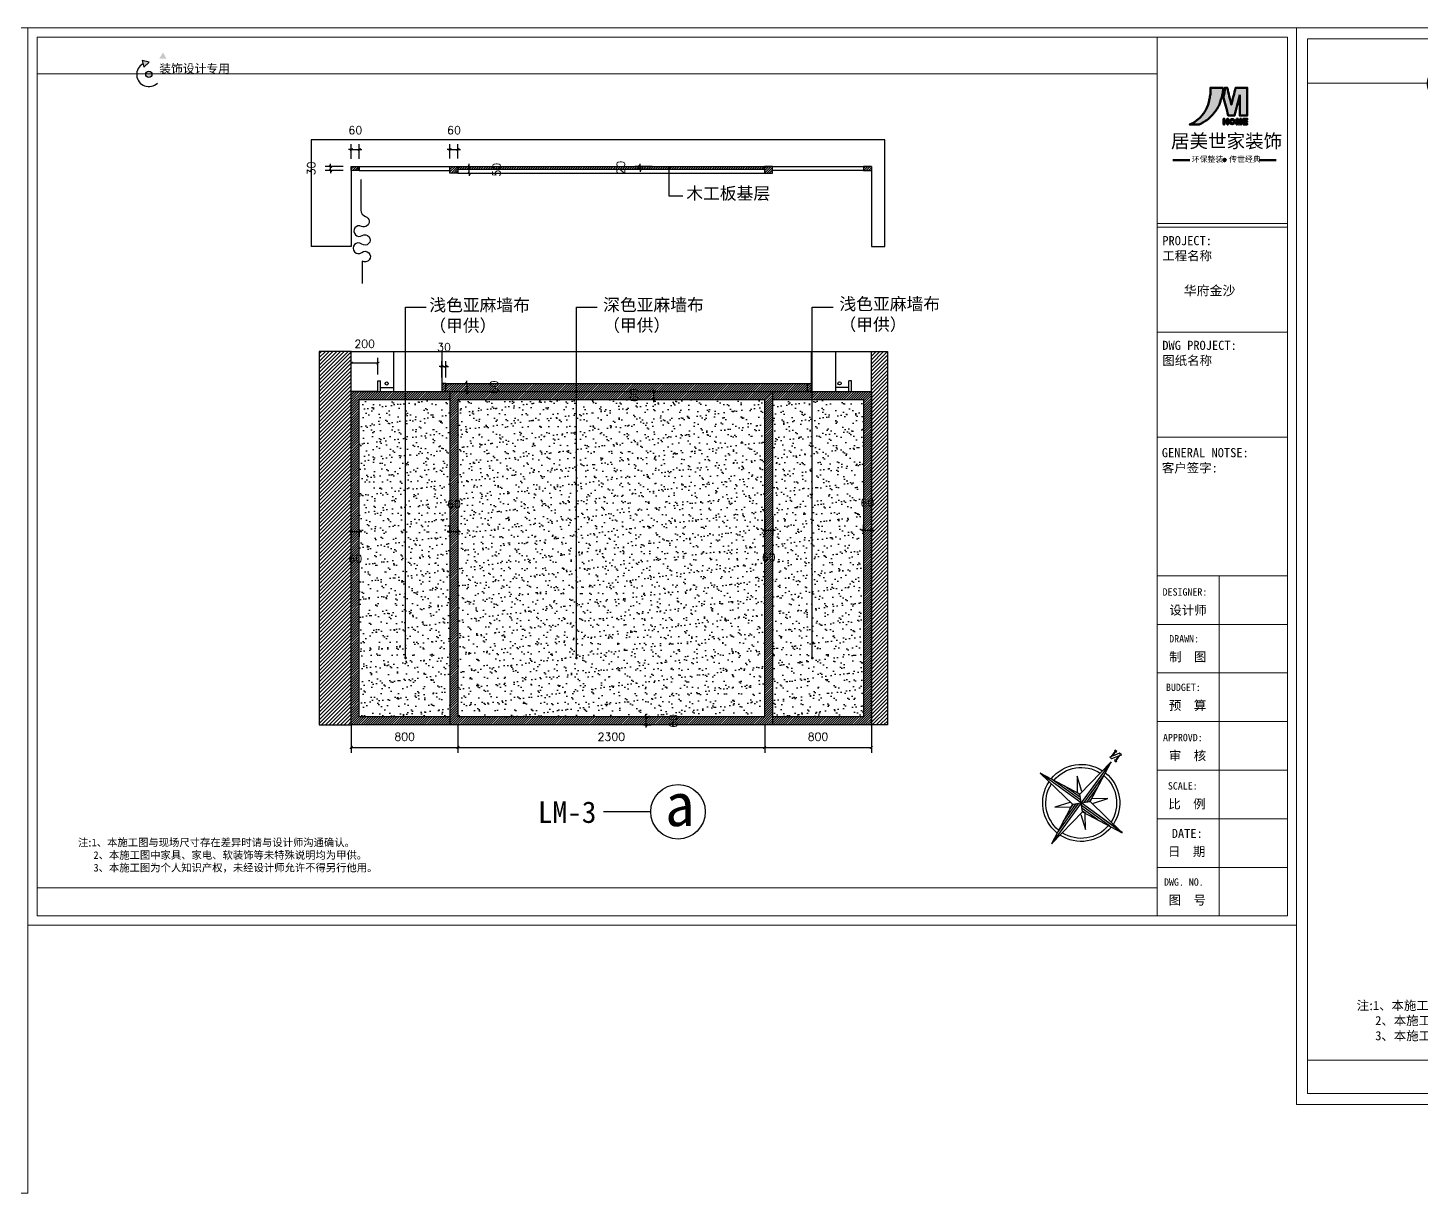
# Model space of a CAD drawing. Extents: x 643133 to 135659452, y -425133 to -387116.
# Drawn here: x 725443 to 735892, y -425133 to -416396 of the extents above; entities that cross this region are included whole.
import ezdxf
from ezdxf.enums import TextEntityAlignment as Align

# ---------------------------------------------------------------- set-up
doc = ezdxf.new("R2010")
doc.units = 0
doc.header["$LTSCALE"] = 10
doc.header["$MEASUREMENT"] = 0
for name, color, linetype in [('30', 30, 'Continuous'), ('34', 34, 'Continuous'), ('38', 38, 'Continuous')]:
    doc.layers.add(name, color=color, linetype=linetype)
doc.styles.add('12354', font='', dxfattribs={"height": 180})
doc.styles.add('ATT', font='')
doc.styles.get("Standard").update_dxf_attribs({"font": 'gbenor.shx', "bigfont": 'gbcbig.shx'})
doc.styles.add('STYLE1', font='')
doc.styles.add('外部标注', font='complex.shx')
doc.styles.add('样式 1', font='complex.shx')
doc.styles.get('12354').set_extended_font_data('SimSun')
doc.styles.get('ATT').set_extended_font_data('SimSun')
doc.styles.get('STYLE1').set_extended_font_data('SimSun')
doc.dimstyles.new('平面布局内部', dxfattribs={"dimtxt": 60, "dimasz": 20, "dimexe": 40, "dimexo": 0, "dimgap": 50, "dimtad": 1, "dimdec": 0, "dimzin": 0, "dimdsep": 46, "dimtxsty": '外部标注', "dimblk": 'ARCHTICK', "dimcen": 5, "dimclrt": 56, "dimadec": 0, "dimazin": 0, "dimtfac": 1, "dimtdec": 0, "dimtmove": 2, "dimatfit": 3, "dimldrblk": 'DOT', "dimfxl": 40, "dimtolj": 1, "dimtzin": 0, "dimarcsym": 0})
pattern_1 = [(37.5, (19235.85, 739.295), (-3.149668, 96.3411885), [0, -76, 0, -85, 0, -81.25]), (7.5, (19235.85, 739.3), (88.488835, 141.107303), [0, -41, 0, -68.5, 0, -26.25]), (327.5, (19174.35, 739.295), (155.707093, 0.282953), [0, -25, 0, -90, 0, -117.5]), (317.5, (19174.35, 739.3), (150.30633, 43.883778), [0, -12.5, 0, -59, 0, -67.5])]
pattern_2 = [(45, (19235.853, 3204.854), (-14.1421356, 14.1421356), [])]
pattern_3 = [(45, (19235.853, 739.295), (-8.83883476, 8.83883476), [])]

# ---------------------------------------------------------------- blocks, each defined once
blk = doc.blocks.new('A$C2F4C2F6D')
at = {"layer": '34', "lineweight": 70}
h = blk.add_hatch(color=256, dxfattribs=at)
h.dxf.hatch_style = 1
edge = h.paths.add_edge_path()
edge.add_spline(control_points=[(739, 1367), (741, 1347), (745, 1304), (733, 1230), (722, 1159), (703, 1075), (674, 1004), (632, 932), (582, 861), (512, 804), (441, 747), (395, 727), (369, 716)], knot_values=[821.693615, 821.693615, 821.693615, 821.693615, 881.714285, 951.692164, 1042.873539, 1097.88705, 1211.017281, 1271.746573, 1347.160579, 1471.309437, 1537.857957, 1620.799899, 1620.799899, 1620.799899, 1620.799899], weights=[1, 1, 1, 1, 1, 1, 1, 1, 1, 1, 1, 1, 1], degree=3, periodic=0)
edge.add_spline(control_points=[(369, 716), (425, 716), (481, 716), (537, 716)], knot_values=[820.693615, 820.693615, 820.693615, 820.693615, 821.693615, 821.693615, 821.693615, 821.693615], weights=[1, 1, 1, 1], degree=3, periodic=0)
edge.add_spline(control_points=[(537, 716), (556, 726), (602, 749), (661, 783), (716, 827), (755, 866), (797, 912), (831, 959), (870, 1018), (901, 1075), (916, 1136), (936, 1188), (950, 1246), (959, 1299), (962, 1337), (962, 1359), (962, 1367)], knot_values=[0, 0, 0, 0, 63.625453, 157.471195, 201.223304, 273.64864, 324.749062, 388.755508, 445.405141, 541.77799, 574.43262, 635.347493, 707.473665, 753.740434, 797.337565, 820.693615, 820.693615, 820.693615, 820.693615], weights=[1, 1, 1, 1, 1, 1, 1, 1, 1, 1, 1, 1, 1, 1, 1, 1, 1], degree=3, periodic=0)
edge.add_spline(control_points=[(962, 1367), (888, 1367), (814, 1367), (739, 1367)], knot_values=[1620.799899, 1620.799899, 1620.799899, 1620.799899, 1621.799899, 1621.799899, 1621.799899, 1621.799899], weights=[1, 1, 1, 1], degree=3, periodic=0)
edge = h.paths.add_edge_path()
edge.add_spline(control_points=[(1109, 1067), (1084, 1167), (1060, 1267), (1035, 1367)], knot_values=[5, 5, 5, 5, 6, 6, 6, 6], weights=[1, 1, 1, 1], degree=3, periodic=0)
edge.add_spline(control_points=[(1035, 1367), (1020, 1367), (1006, 1367), (991, 1367)], knot_values=[6, 6, 6, 6, 7, 7, 7, 7], weights=[1, 1, 1, 1], degree=3, periodic=0)
edge.add_spline(control_points=[(991, 1367), (992, 1359), (993, 1338), (990, 1299), (982, 1253), (972, 1221), (967, 1205)], knot_values=[7, 7, 7, 7, 30.180111, 71.314603, 122.667075, 171.80595, 171.80595, 171.80595, 171.80595], weights=[1, 1, 1, 1, 1, 1, 1], degree=3, periodic=0)
edge.add_spline(control_points=[(967, 1205), (996, 1096), (1024, 987), (1053, 877)], knot_values=[171.80595, 171.80595, 171.80595, 171.80595, 172.80595, 172.80595, 172.80595, 172.80595], weights=[1, 1, 1, 1], degree=3, periodic=0)
edge.add_spline(control_points=[(1053, 877), (1091, 877), (1128, 877), (1166, 877)], knot_values=[172.80595, 172.80595, 172.80595, 172.80595, 173.80595, 173.80595, 173.80595, 173.80595], weights=[1, 1, 1, 1], degree=3, periodic=0)
edge.add_spline(control_points=[(1166, 877), (1196, 998), (1226, 1118), (1257, 1239)], knot_values=[173.80595, 173.80595, 173.80595, 173.80595, 174.80595, 174.80595, 174.80595, 174.80595], weights=[1, 1, 1, 1], degree=3, periodic=0)
edge.add_spline(control_points=[(1257, 1239), (1257, 1118), (1257, 998), (1257, 877)], knot_values=[0, 0, 0, 0, 1, 1, 1, 1], weights=[1, 1, 1, 1], degree=3, periodic=0)
edge.add_spline(control_points=[(1257, 877), (1301, 877), (1345, 877), (1388, 877)], knot_values=[1, 1, 1, 1, 2, 2, 2, 2], weights=[1, 1, 1, 1], degree=3, periodic=0)
edge.add_spline(control_points=[(1388, 877), (1388, 1041), (1388, 1204), (1388, 1367)], knot_values=[2, 2, 2, 2, 3, 3, 3, 3], weights=[1, 1, 1, 1], degree=3, periodic=0)
edge.add_spline(control_points=[(1388, 1367), (1320, 1367), (1251, 1367), (1183, 1367)], knot_values=[3, 3, 3, 3, 4, 4, 4, 4], weights=[1, 1, 1, 1], degree=3, periodic=0)
edge.add_spline(control_points=[(1183, 1367), (1158, 1267), (1134, 1167), (1109, 1067)], knot_values=[4, 4, 4, 4, 5, 5, 5, 5], weights=[1, 1, 1, 1], degree=3, periodic=0)
h = blk.add_hatch(color=256, dxfattribs=at)
h.dxf.hatch_style = 1
h.paths.add_polyline_path([(1051, 819), (1036, 819), (1036, 777), (986, 777), (986, 819), (971, 819), (971, 719), (986, 719), (986, 762), (1036, 762), (1036, 719), (1051, 719)])
h = blk.add_hatch(color=256, dxfattribs=at)
h.dxf.hatch_style = 1
h.paths.add_polyline_path([(1168, 769, 1), (1077, 769, 1)])
h.paths.add_polyline_path([(1092, 769, -1), (1153, 769, -1)], flags=16)
h = blk.add_hatch(color=256, dxfattribs=at)
h.dxf.hatch_style = 1
h.paths.add_polyline_path([(1213, 804), (1215, 804), (1232, 719), (1253, 719), (1269, 804), (1271, 804), (1271, 719), (1286, 719), (1286, 819), (1256, 819), (1242, 744), (1228, 819), (1198, 819), (1198, 719), (1213, 719)])
h = blk.add_hatch(color=256, dxfattribs=at)
h.dxf.hatch_style = 1
h.paths.add_polyline_path([(1336, 760), (1386, 760), (1386, 776), (1336, 776), (1336, 804), (1388, 804), (1388, 819), (1318, 819), (1318, 804), (1318, 719), (1336, 719), (1388, 719), (1388, 734), (1336, 734)])
h = blk.add_hatch(color=256, dxfattribs=at)
h.dxf.hatch_style = 1
h.paths.add_polyline_path([(1009, 89, 1), (969, 89, 1)])
for p, q in [((1198, 819), (1228, 819)), ((1207, 819), (1222, 819)), ((1215, 804), (1232, 719)), ((1228, 819), (1242, 744)), ((1242, 744), (1256, 819)), ((1253, 719), (1269, 804)), ((1266, 819), (1256, 819)), ((1286, 819), (1256, 819)), ((1253, 719), (1232, 719)), ((376, 89), (76, 89)), ((1601, 89), (1901, 89))]:
    blk.add_line(p, q, dxfattribs=at)
for points in [[(986, 762), (986, 719), (971, 719), (971, 819), (986, 819), (986, 777)], [(986, 777), (1036, 777)], [(1036, 762), (986, 762)], [(1036, 762), (1036, 719), (1051, 719), (1051, 819), (1036, 819), (1036, 777)], [(1215, 804), (1213, 804), (1213, 719), (1198, 719), (1198, 819)], [(1269, 804), (1271, 804), (1271, 719), (1286, 719), (1286, 819)], [(1336, 804), (1388, 804), (1388, 819), (1318, 819), (1318, 804)], [(1336, 719), (1318, 719), (1318, 804)], [(1336, 804), (1336, 776)], [(1336, 776), (1386, 776), (1386, 760), (1336, 760)], [(1336, 760), (1336, 734)], [(1336, 734), (1388, 734), (1388, 719), (1318, 719), (1318, 734)]]:
    blk.add_lwpolyline(points, dxfattribs=at)
for centre, radius in [((1123, 769), 45.5), ((1123, 769), 30.5), ((989, 89), 20)]:
    blk.add_circle(centre, radius, dxfattribs=at)
for points, knots in [([(962, 1367), (962, 1359), (962, 1337), (959, 1299), (950, 1246), (936, 1188), (916, 1136), (901, 1075), (870, 1018), (831, 959), (797, 912), (755, 866), (716, 827), (661, 783), (602, 749), (556, 726), (537, 716), (481, 716), (425, 716), (369, 716), (395, 727), (441, 747), (512, 804), (582, 861), (632, 932), (674, 1004), (703, 1075), (722, 1159), (733, 1230), (745, 1304), (741, 1347), (739, 1367), (814, 1367), (888, 1367), (962, 1367)], [0, 0, 0, 0, 23.35605, 66.953181, 113.21995, 185.346122, 246.260995, 278.915625, 375.288474, 431.938107, 495.944553, 547.044975, 619.470311, 663.22242, 757.068162, 820.693615, 820.693615, 820.693615, 821.693615, 821.693615, 821.693615, 904.635557, 971.184077, 1095.332935, 1170.74694, 1231.476232, 1344.606464, 1399.619975, 1490.80135, 1560.779229, 1620.799899, 1620.799899, 1620.799899, 1621.799899, 1621.799899, 1621.799899, 1621.799899]), ([(1257, 1239), (1257, 1118), (1257, 998), (1257, 877), (1301, 877), (1345, 877), (1388, 877), (1388, 1041), (1388, 1204), (1388, 1367), (1320, 1367), (1251, 1367), (1183, 1367), (1158, 1267), (1134, 1167), (1109, 1067), (1084, 1167), (1060, 1267), (1035, 1367), (1020, 1367), (1006, 1367), (991, 1367), (992, 1359), (993, 1338), (990, 1299), (982, 1253), (972, 1221), (967, 1205), (996, 1096), (1024, 987), (1053, 877), (1091, 877), (1128, 877), (1166, 877), (1196, 998), (1226, 1118), (1257, 1239)], [0, 0, 0, 0, 1, 1, 1, 2, 2, 2, 3, 3, 3, 4, 4, 4, 5, 5, 5, 6, 6, 6, 7, 7, 7, 30.180111, 71.314603, 122.667075, 171.80595, 171.80595, 171.80595, 172.80595, 172.80595, 172.80595, 173.80595, 173.80595, 173.80595, 174.80595, 174.80595, 174.80595, 174.80595])]:
    blk.add_open_spline(points, degree=3, knots=knots, dxfattribs=at)
at = {"layer": '34', "lineweight": 70, "attachment_point": 1}
for s, insert, char_height, width in [('{\\fMicrosoft YaHei|b0|i0|c134|p34;居美世家装饰}', (42, 547), 240, 1991.83), ('{\\fMicrosoft YaHei|b0|i0|c134|p34;环保整装   传世经典}', (406, 155), 100, 2388.72)]:
    blk.add_mtext(s, dxfattribs=dict(at, insert=insert, char_height=char_height, width=width))
blk = doc.blocks.new('A$C07E851D9')
at = {"layer": '38'}
h = blk.add_hatch(dxfattribs=at)
h.set_pattern_fill('LINE', color=256, scale=6.830208, angle=90, style=0)
h.set_pattern_definition([(90, (-25554.993, -3691.864), (-21.68591, 7e-15), [])])
h.paths.add_polyline_path([(498, 640), (569, 569), (569, 1138)])
h.paths.add_polyline_path([(569, 0), (640, 498), (569, 569)])
h = blk.add_hatch(dxfattribs=at)
h.set_pattern_fill('LINE', color=256, scale=6.830208, style=0)
h.set_pattern_definition([(360, (-25554.993, -3691.864), (5e-15, 21.68591), [])])
h.paths.add_polyline_path([(0, 569), (498, 498), (569, 569)])
h.paths.add_polyline_path([(640, 640), (569, 569), (1138, 569)])
at = {"layer": '34'}
for p, q in [((498, 640, 210), (569, 1138, 210)), ((569, 1138, 210), (640, 640, 210)), ((569, 1138, 210), (569, 569, 210)), ((0, 569, 210), (498, 640, 210)), ((640, 640, 210), (1138, 569, 210)), ((0, 569, 210), (569, 569, 210)), ((498, 498, 210), (0, 569, 210)), ((569, 0, 210), (498, 498, 210)), ((569, 569, 210), (569, 0, 210)), ((569, 569, 210), (1138, 569, 210)), ((640, 498, 210), (569, 0, 210)), ((1138, 569, 210), (640, 498, 210))]:
    blk.add_line(p, q, dxfattribs=at)
at = {"layer": '38'}
for p, q in [((356, 783, 210), (498, 676, 210)), ((462, 640, 210), (356, 783, 210)), ((640, 676, 210), (783, 783, 210)), ((783, 783, 210), (676, 640, 210)), ((569, 569, 210), (498, 640, 210)), ((569, 569, 210), (640, 640, 210)), ((356, 356, 210), (462, 498, 210)), ((498, 498, 210), (569, 569, 210)), ((640, 498, 210), (569, 569, 210)), ((676, 498, 210), (783, 356, 210)), ((498, 462, 210), (356, 356, 210)), ((783, 356, 210), (640, 462, 210))]:
    blk.add_line(p, q, dxfattribs=at)
at = {"layer": '38', "elevation": 210}
blk.add_lwpolyline([(540, 1183), (549, 1183), (549, 1174), (522, 1174), (522, 1183), (531, 1183), (531, 1263), (522, 1263), (522, 1272), (549, 1272), (594, 1201), (594, 1263), (585, 1263), (585, 1272), (611, 1272), (611, 1263), (602, 1263), (602, 1183), (611, 1183), (611, 1174), (585, 1174), (540, 1245), (540, 1183)], dxfattribs=at)
at = {"layer": '38'}
for radius, start, end in [(433, 92.5891, 177.4109), (398, 93.5464, 176.4536), (433, 2.5891, 87.4109), (398, 3.5464, 86.4536), (433, 182.5891, 267.4109), (398, 183.5464, 266.4536), (433, 272.5891, 357.4109), (398, 273.5464, 356.4536)]:
    blk.add_arc((569, 569, 210), radius, start, end, dxfattribs=at)
blk = doc.blocks.new('5435432')
at = {"layer": '34'}
h = blk.add_hatch(color=256, dxfattribs=at)
h.paths.add_polyline_path([(685766, -389022, 1), (685612, -389022, 1)])
h.paths.add_polyline_path([(685524, -388679), (685568, -388849), (685689, -388731), (685689, -388725)])
h.paths.add_polyline_path([(686032, -388487), (685944, -388639), (686120, -388639)])
blk.add_lwpolyline([(685693, -388726), (685524, -388679), (685568, -388849)], close=True, dxfattribs=at)
blk.add_circle((685689, -389022), 76.7, dxfattribs=at)
blk.add_arc((685689, -389022), 296, 118.9284, 314.9675, dxfattribs=at)
at = {"layer": '38', "lineweight": 13}
for p, q in [((682744, -387889), (713632, -387889)), ((682744, -409731), (682744, -387889)), ((713632, -387889), (713632, -409731)), ((713632, -409731), (682744, -409731))]:
    blk.add_line(p, q, dxfattribs=at)
at = {"layer": '38', "lineweight": 5}
for p, q in [((682966, -388111), (713410, -388111)), ((682966, -409509), (682966, -388111)), ((710237, -388111), (710237, -409509)), ((713410, -388111), (713410, -409509)), ((682966, -389010), (685687, -389010)), ((685687, -389010), (710237, -389010)), ((710237, -392654), (713410, -392654)), ((710237, -392744), (713410, -392744)), ((710237, -395299), (713410, -395299)), ((710237, -397855), (713410, -397855)), ((710237, -401227), (713410, -401227)), ((711753, -401227), (711753, -409509)), ((713410, -402410), (710237, -402410)), ((713410, -403593), (710237, -403593)), ((713410, -404776), (710237, -404776)), ((713410, -405959), (710237, -405959)), ((713410, -407143), (710237, -407143)), ((713410, -408326), (710237, -408326)), ((710237, -408827), (682966, -408827)), ((713410, -409509), (682966, -409509))]:
    blk.add_line(p, q, dxfattribs=at)
at = {"layer": '30', "xscale": -2.167603200084995, "yscale": 2.167603200039594, "zscale": 2.167603200058267, "rotation": 323.9884921281784}
blk.add_blockref('A$C07E851D9', (708663, -408479, -456), dxfattribs=at)
at = {"layer": '34', "xscale": 1.378752506629098, "yscale": 1.37875250664365, "zscale": 1.378752506635597}
blk.add_blockref('A$C2F4C2F6D', (710518, -391231), dxfattribs=at)
at = {"layer": '34', "style": 'STYLE1'}
blk.add_text('装饰设计专用', height=209.8, dxfattribs=at).set_placement((685944, -388987))
at = {"layer": '34', "style": '12354'}
for s, height, p in [('PROJECT:', 222.2, (710364, -393068)), ('工程名称', 222.2, (710364, -393437)), ('DWG PROJECT:', 222.22, (710364, -395617)), ('图纸名称', 222.2, (710364, -395986)), ('GENERAL NOTSE:', 222.22, (710353, -398230)), ('客户签字:', 222.2, (710353, -398600)), ('DESIGNER:', 177.8, (710372, -401621)), ('设计师', 222.2, (710537, -402062)), ('DRAWN:', 177.8, (710533, -402760)), ('制  图', 222.2, (710531, -403200)), ('BUDGET:', 177.8, (710454, -403942)), ('预  算', 222.2, (710526, -404382)), ('APPROVD:', 177.8, (710381, -405165)), ('审  核', 222.2, (710524, -405605)), ('SCALE:', 177.8, (710500, -406342)), ('比  例', 222.2, (710510, -406781)), ('DATE:', 222.2, (710594, -407499)), ('日  期', 222.2, (710503, -407939)), ('DWG. NO.', 177.8, (710406, -408682)), ('图  号', 222.2, (710519, -409122))]:
    blk.add_text(s, height=height, dxfattribs=at).set_placement(p, align=Align.MIDDLE_LEFT)
at = {"layer": '34', "insert": (685900, -389051), "char_height": 87.68, "width": 134889609.43, "attachment_point": 1}
blk.add_mtext('{\\fSimSun|b0|i0|c134|p2;Chengdu Hong yu Decoration co.,Ltd\\fArial|b0|i0|c0|p34;}', dxfattribs=at)
at = {"layer": '34', "linetype": 'ByBlock', "lineweight": -3, "insert": (710887, -394168), "char_height": 230.4, "width": 1957.95, "attachment_point": 1, "style": 'ATT'}
blk.add_mtext('华府金沙', dxfattribs=at)
at = {"layer": '34', "insert": (683965, -407627), "char_height": 184.32, "width": 8552.03, "attachment_point": 1, "style": '样式 1'}
blk.add_mtext('{\\fSimSun|b0|i0|c134|p2;注}:{\\fSimSun|b0|i0|c134|p2;1、本施工图与现场尺寸存在差异时请与设计师沟通确认。\\P   2、本施工图中家具、家电、软装饰等未特殊说明均为甲供。\\P   3、本施工图为个人知识产权，未经设计师允许不得另行他用。}', dxfattribs=at)
blk = doc.blocks.new('_ArchTick')
at = {"color": 0, "linetype": 'ByBlock', "const_width": 0.4}
blk.add_lwpolyline([(-0.5, -0.5), (0.5, 0.5)], dxfattribs=at)
blk = doc.blocks.new('*D176')
at = {"layer": '34', "color": 0, "lineweight": -2}
for p, q in [((728669, -421622), (728669, -421831)), ((730969, -421622), (730969, -421831)), ((728669, -421791), (730969, -421791))]:
    blk.add_line(p, q, dxfattribs=at)
at = {"layer": 'Defpoints', "color": 0}
for p in [(728669, -421622), (730969, -421622), (730969, -421791)]:
    blk.add_point(p, dxfattribs=at)
at = {"layer": '34', "color": 0, "lineweight": -2, "xscale": 20, "yscale": 20, "zscale": 20, "rotation": 180}
blk.add_blockref('_ArchTick', (728669, -421791), dxfattribs=at)
at = {"layer": '34', "color": 0, "lineweight": -2, "xscale": 20, "yscale": 20, "zscale": 20}
blk.add_blockref('_ArchTick', (730969, -421791), dxfattribs=at)
at = {"layer": '34', "color": 56, "insert": (729819, -421711), "char_height": 60, "attachment_point": 5, "style": '外部标注'}
blk.add_mtext('\\A1;2300', dxfattribs=at)
blk = doc.blocks.new('_Dot')
at = {"color": 0, "linetype": 'ByBlock', "lineweight": -2}
blk.add_line((-0.5, 0), (-1, 0), dxfattribs=at)
at = {"color": 0, "linetype": 'ByBlock', "const_width": 0.5}
blk.add_lwpolyline([(-0.25, 0, 1), (0.25, 0, 1)], format="xyb", close=True, dxfattribs=at)
blk = doc.blocks.new('*D177')
at = {"layer": '34', "color": 0, "lineweight": -2}
for p, q in [((730969, -421622), (730969, -421831)), ((731769, -421622), (731769, -421831)), ((730969, -421791), (731769, -421791))]:
    blk.add_line(p, q, dxfattribs=at)
at = {"layer": 'Defpoints', "color": 0}
for p in [(730969, -421622), (731769, -421622), (731769, -421791)]:
    blk.add_point(p, dxfattribs=at)
at = {"layer": '34', "color": 0, "lineweight": -2, "xscale": 20, "yscale": 20, "zscale": 20, "rotation": 180}
blk.add_blockref('_ArchTick', (730969, -421791), dxfattribs=at)
at = {"layer": '34', "color": 0, "lineweight": -2, "xscale": 20, "yscale": 20, "zscale": 20}
blk.add_blockref('_ArchTick', (731769, -421791), dxfattribs=at)
at = {"layer": '34', "color": 56, "insert": (731369, -421711), "char_height": 60, "attachment_point": 5, "style": '外部标注'}
blk.add_mtext('\\A1;800', dxfattribs=at)
blk = doc.blocks.new('*D178')
at = {"layer": '34', "color": 0, "lineweight": -2}
for p, q in [((727807, -417435), (727674, -417435)), ((727807, -417465), (727674, -417465)), ((727714, -417435), (727714, -417415)), ((727714, -417465), (727714, -417435)), ((727714, -417465), (727714, -417485))]:
    blk.add_line(p, q, dxfattribs=at)
at = {"layer": 'Defpoints', "color": 0}
for p in [(727714, -417435), (727807, -417435), (727807, -417465)]:
    blk.add_point(p, dxfattribs=at)
at = {"layer": '34', "color": 0, "lineweight": -2, "xscale": 20, "yscale": 20, "zscale": 20}
for p, rotation in [((727714, -417435), 270), ((727714, -417465), 90)]:
    blk.add_blockref('_ArchTick', p, dxfattribs=dict(at, rotation=rotation))
at = {"layer": '34', "color": 56, "insert": (727569, -417450), "char_height": 60, "attachment_point": 5, "rotation": 90, "style": '外部标注'}
blk.add_mtext('\\A1;30', dxfattribs=at)
blk = doc.blocks.new('*D179')
at = {"layer": '34', "color": 0, "lineweight": -2}
for p, q in [((727869, -417379), (727869, -417268)), ((727929, -417379), (727929, -417268)), ((727869, -417308), (727849, -417308)), ((727869, -417308), (727929, -417308)), ((727929, -417308), (727949, -417308))]:
    blk.add_line(p, q, dxfattribs=at)
at = {"layer": 'Defpoints', "color": 0}
for p in [(727869, -417379), (727929, -417308), (727929, -417379)]:
    blk.add_point(p, dxfattribs=at)
at = {"layer": '34', "color": 0, "lineweight": -2, "xscale": 20, "yscale": 20, "zscale": 20}
blk.add_blockref('_ArchTick', (727869, -417308), dxfattribs=at)
at = {"layer": '34', "color": 0, "lineweight": -2, "xscale": 20, "yscale": 20, "zscale": 20, "rotation": 180}
blk.add_blockref('_ArchTick', (727929, -417308), dxfattribs=at)
at = {"layer": '34', "color": 56, "insert": (727899, -417163), "char_height": 60, "attachment_point": 5, "style": '外部标注'}
blk.add_mtext('\\A1;60', dxfattribs=at)
blk = doc.blocks.new('*D180')
at = {"layer": '34', "color": 0, "lineweight": -2}
for p, q in [((728609, -417376), (728609, -417268)), ((728669, -417376), (728669, -417268)), ((728609, -417308), (728589, -417308)), ((728609, -417308), (728669, -417308)), ((728669, -417308), (728689, -417308))]:
    blk.add_line(p, q, dxfattribs=at)
at = {"layer": 'Defpoints', "color": 0}
for p in [(728609, -417376), (728669, -417308), (728669, -417376)]:
    blk.add_point(p, dxfattribs=at)
at = {"layer": '34', "color": 0, "lineweight": -2, "xscale": 20, "yscale": 20, "zscale": 20}
blk.add_blockref('_ArchTick', (728609, -417308), dxfattribs=at)
at = {"layer": '34', "color": 0, "lineweight": -2, "xscale": 20, "yscale": 20, "zscale": 20, "rotation": 180}
blk.add_blockref('_ArchTick', (728669, -417308), dxfattribs=at)
at = {"layer": '34', "color": 56, "insert": (728639, -417163), "char_height": 60, "attachment_point": 5, "style": '外部标注'}
blk.add_mtext('\\A1;60', dxfattribs=at)
blk = doc.blocks.new('*D181')
at = {"layer": '34', "color": 0, "lineweight": -2}
for p, q in [((728669, -417435), (728794, -417435)), ((728669, -417485), (728794, -417485)), ((728754, -417435), (728754, -417415)), ((728754, -417485), (728754, -417435)), ((728754, -417485), (728754, -417505))]:
    blk.add_line(p, q, dxfattribs=at)
at = {"layer": 'Defpoints', "color": 0}
for p in [(728669, -417435), (728669, -417485), (728754, -417435)]:
    blk.add_point(p, dxfattribs=at)
at = {"layer": '34', "color": 0, "lineweight": -2, "xscale": 20, "yscale": 20, "zscale": 20}
for p, rotation in [((728754, -417435), 270), ((728754, -417485), 90)]:
    blk.add_blockref('_ArchTick', p, dxfattribs=dict(at, rotation=rotation))
at = {"layer": '34', "color": 56, "insert": (728959, -417460), "char_height": 60, "attachment_point": 5, "rotation": 90, "style": '外部标注'}
blk.add_mtext('\\A1;50', dxfattribs=at)
blk = doc.blocks.new('*D182')
at = {"layer": '34', "color": 0, "lineweight": -2}
for p, q in [((730126, -417435), (729995, -417435)), ((730126, -417455), (729995, -417455)), ((730035, -417435), (730035, -417415)), ((730035, -417435), (730035, -417455)), ((730035, -417455), (730035, -417475))]:
    blk.add_line(p, q, dxfattribs=at)
at = {"layer": 'Defpoints', "color": 0}
for p in [(730035, -417455), (730126, -417435), (730126, -417455)]:
    blk.add_point(p, dxfattribs=at)
at = {"layer": '34', "color": 0, "lineweight": -2, "xscale": 20, "yscale": 20, "zscale": 20}
for p, rotation in [((730035, -417435), 270), ((730035, -417455), 90)]:
    blk.add_blockref('_ArchTick', p, dxfattribs=dict(at, rotation=rotation))
at = {"layer": '34', "color": 56, "insert": (729890, -417445), "char_height": 60, "attachment_point": 5, "rotation": 90, "style": '外部标注'}
blk.add_mtext('\\A1;20', dxfattribs=at)
blk = doc.blocks.new('*D183')
at = {"layer": '34', "color": 0, "lineweight": -2}
for p, q in [((727869, -421622), (727869, -421831)), ((728669, -421622), (728669, -421831)), ((727869, -421791), (728669, -421791))]:
    blk.add_line(p, q, dxfattribs=at)
at = {"layer": 'Defpoints', "color": 0}
for p in [(727869, -421622), (728669, -421622), (728669, -421791)]:
    blk.add_point(p, dxfattribs=at)
at = {"layer": '34', "color": 0, "lineweight": -2, "xscale": 20, "yscale": 20, "zscale": 20, "rotation": 180}
blk.add_blockref('_ArchTick', (727869, -421791), dxfattribs=at)
at = {"layer": '34', "color": 0, "lineweight": -2, "xscale": 20, "yscale": 20, "zscale": 20}
blk.add_blockref('_ArchTick', (728669, -421791), dxfattribs=at)
at = {"layer": '34', "color": 56, "insert": (728269, -421711), "char_height": 60, "attachment_point": 5, "style": '外部标注'}
blk.add_mtext('\\A1;800', dxfattribs=at)
blk = doc.blocks.new('*D184')
at = {"layer": '34', "color": 0, "lineweight": -2}
for p, q in [((727869, -420171), (727849, -420171)), ((727869, -420157), (727869, -420211)), ((727869, -420171), (727929, -420171)), ((727929, -420157), (727929, -420211)), ((727929, -420171), (727949, -420171))]:
    blk.add_line(p, q, dxfattribs=at)
at = {"layer": 'Defpoints', "color": 0}
for p in [(727869, -420157), (727929, -420157), (727929, -420171)]:
    blk.add_point(p, dxfattribs=at)
at = {"layer": '34', "color": 0, "lineweight": -2, "xscale": 20, "yscale": 20, "zscale": 20}
blk.add_blockref('_ArchTick', (727869, -420171), dxfattribs=at)
at = {"layer": '34', "color": 0, "lineweight": -2, "xscale": 20, "yscale": 20, "zscale": 20, "rotation": 180}
blk.add_blockref('_ArchTick', (727929, -420171), dxfattribs=at)
at = {"layer": '34', "color": 56, "insert": (727899, -420376), "char_height": 60, "attachment_point": 5, "style": '外部标注'}
blk.add_mtext('\\A1;60', dxfattribs=at)
blk = doc.blocks.new('*D185')
at = {"layer": '34', "color": 0, "lineweight": -2}
for p, q in [((728609, -420171), (728589, -420171)), ((728609, -420171), (728609, -420131)), ((728609, -420171), (728669, -420171)), ((728669, -420171), (728669, -420131)), ((728669, -420171), (728689, -420171))]:
    blk.add_line(p, q, dxfattribs=at)
at = {"layer": 'Defpoints', "color": 0}
for p in [(728609, -420171), (728669, -420171), (728669, -420171)]:
    blk.add_point(p, dxfattribs=at)
at = {"layer": '34', "color": 0, "lineweight": -2, "xscale": 20, "yscale": 20, "zscale": 20}
blk.add_blockref('_ArchTick', (728609, -420171), dxfattribs=at)
at = {"layer": '34', "color": 0, "lineweight": -2, "xscale": 20, "yscale": 20, "zscale": 20, "rotation": 180}
blk.add_blockref('_ArchTick', (728669, -420171), dxfattribs=at)
at = {"layer": '34', "color": 56, "insert": (728639, -419966), "char_height": 60, "attachment_point": 5, "style": '外部标注'}
blk.add_mtext('\\A1;60', dxfattribs=at)
blk = doc.blocks.new('*D186')
at = {"layer": '34', "color": 0, "lineweight": -2}
for p, q in [((730969, -420058), (730969, -420201)), ((731029, -420058), (731029, -420201)), ((730969, -420161), (730949, -420161)), ((730969, -420161), (731029, -420161)), ((731029, -420161), (731049, -420161))]:
    blk.add_line(p, q, dxfattribs=at)
at = {"layer": 'Defpoints', "color": 0}
for p in [(730969, -420058), (731029, -420058), (731029, -420161)]:
    blk.add_point(p, dxfattribs=at)
at = {"layer": '34', "color": 0, "lineweight": -2, "xscale": 20, "yscale": 20, "zscale": 20}
blk.add_blockref('_ArchTick', (730969, -420161), dxfattribs=at)
at = {"layer": '34', "color": 0, "lineweight": -2, "xscale": 20, "yscale": 20, "zscale": 20, "rotation": 180}
blk.add_blockref('_ArchTick', (731029, -420161), dxfattribs=at)
at = {"layer": '34', "color": 56, "insert": (730999, -420366), "char_height": 60, "attachment_point": 5, "style": '外部标注'}
blk.add_mtext('\\A1;60', dxfattribs=at)
blk = doc.blocks.new('*D187')
at = {"layer": '34', "color": 0, "lineweight": -2}
for p, q in [((731709, -420161), (731709, -420121)), ((731769, -420161), (731769, -420121)), ((731709, -420161), (731689, -420161)), ((731709, -420161), (731769, -420161)), ((731769, -420161), (731789, -420161))]:
    blk.add_line(p, q, dxfattribs=at)
at = {"layer": 'Defpoints', "color": 0}
for p in [(731709, -420161), (731769, -420161), (731769, -420161)]:
    blk.add_point(p, dxfattribs=at)
at = {"layer": '34', "color": 0, "lineweight": -2, "xscale": 20, "yscale": 20, "zscale": 20}
blk.add_blockref('_ArchTick', (731709, -420161), dxfattribs=at)
at = {"layer": '34', "color": 0, "lineweight": -2, "xscale": 20, "yscale": 20, "zscale": 20, "rotation": 180}
blk.add_blockref('_ArchTick', (731769, -420161), dxfattribs=at)
at = {"layer": '34', "color": 56, "insert": (731739, -419956), "char_height": 60, "attachment_point": 5, "style": '外部标注'}
blk.add_mtext('\\A1;60', dxfattribs=at)
blk = doc.blocks.new('*D188')
at = {"layer": '34', "color": 0, "lineweight": -2}
for p, q in [((730157, -419122), (730095, -419122)), ((730157, -419182), (730095, -419182)), ((730135, -419122), (730135, -419102)), ((730135, -419122), (730135, -419182)), ((730135, -419182), (730135, -419202))]:
    blk.add_line(p, q, dxfattribs=at)
at = {"layer": 'Defpoints', "color": 0}
for p in [(730135, -419182), (730157, -419122), (730157, -419182)]:
    blk.add_point(p, dxfattribs=at)
at = {"layer": '34', "color": 0, "lineweight": -2, "xscale": 20, "yscale": 20, "zscale": 20}
for p, rotation in [((730135, -419122), 270), ((730135, -419182), 90)]:
    blk.add_blockref('_ArchTick', p, dxfattribs=dict(at, rotation=rotation))
at = {"layer": '34', "color": 56, "insert": (729990, -419152), "char_height": 60, "attachment_point": 5, "rotation": 90, "style": '外部标注'}
blk.add_mtext('\\A1;60', dxfattribs=at)
blk = doc.blocks.new('*D189')
at = {"layer": '34', "color": 0, "lineweight": -2}
for p, q in [((730060, -421562), (730118, -421562)), ((730078, -421562), (730078, -421542)), ((730078, -421562), (730078, -421622)), ((730060, -421622), (730118, -421622)), ((730078, -421622), (730078, -421642))]:
    blk.add_line(p, q, dxfattribs=at)
at = {"layer": 'Defpoints', "color": 0}
for p in [(730060, -421562), (730060, -421622), (730078, -421622)]:
    blk.add_point(p, dxfattribs=at)
at = {"layer": '34', "color": 0, "lineweight": -2, "xscale": 20, "yscale": 20, "zscale": 20}
for p, rotation in [((730078, -421562), 270), ((730078, -421622), 90)]:
    blk.add_blockref('_ArchTick', p, dxfattribs=dict(at, rotation=rotation))
at = {"layer": '34', "color": 56, "insert": (730283, -421592), "char_height": 60, "attachment_point": 5, "rotation": 90, "style": '外部标注'}
blk.add_mtext('\\A1;60', dxfattribs=at)
blk = doc.blocks.new('*D190')
at = {"layer": '34', "color": 0, "lineweight": -2}
for p, q in [((728549, -418935), (728529, -418935)), ((728549, -419017), (728549, -418895)), ((728549, -418935), (728579, -418935)), ((728579, -419017), (728579, -418895)), ((728579, -418935), (728599, -418935))]:
    blk.add_line(p, q, dxfattribs=at)
at = {"layer": 'Defpoints', "color": 0}
for p in [(728579, -418935), (728549, -419017), (728579, -419017)]:
    blk.add_point(p, dxfattribs=at)
at = {"layer": '34', "color": 0, "lineweight": -2, "xscale": 20, "yscale": 20, "zscale": 20}
blk.add_blockref('_ArchTick', (728549, -418935), dxfattribs=at)
at = {"layer": '34', "color": 0, "lineweight": -2, "xscale": 20, "yscale": 20, "zscale": 20, "rotation": 180}
blk.add_blockref('_ArchTick', (728579, -418935), dxfattribs=at)
at = {"layer": '34', "color": 56, "insert": (728564, -418790), "char_height": 60, "attachment_point": 5, "style": '外部标注'}
blk.add_mtext('\\A1;30', dxfattribs=at)
blk = doc.blocks.new('*D191')
at = {"layer": '34', "color": 0, "lineweight": -2}
for p, q in [((728666, -419062), (728775, -419062)), ((728735, -419062), (728735, -419042)), ((728735, -419062), (728735, -419122)), ((728666, -419122), (728775, -419122)), ((728735, -419122), (728735, -419142))]:
    blk.add_line(p, q, dxfattribs=at)
at = {"layer": 'Defpoints', "color": 0}
for p in [(728666, -419062), (728666, -419122), (728735, -419122)]:
    blk.add_point(p, dxfattribs=at)
at = {"layer": '34', "color": 0, "lineweight": -2, "xscale": 20, "yscale": 20, "zscale": 20}
for p, rotation in [((728735, -419062), 270), ((728735, -419122), 90)]:
    blk.add_blockref('_ArchTick', p, dxfattribs=dict(at, rotation=rotation))
at = {"layer": '34', "color": 56, "insert": (728940, -419092), "char_height": 60, "attachment_point": 5, "rotation": 90, "style": '外部标注'}
blk.add_mtext('\\A1;60', dxfattribs=at)
blk = doc.blocks.new('*D192')
at = {"layer": '34', "color": 0, "lineweight": -2}
for p, q in [((727869, -418994), (727869, -418870)), ((728069, -418994), (728069, -418870)), ((728069, -418910), (727869, -418910))]:
    blk.add_line(p, q, dxfattribs=at)
at = {"layer": 'Defpoints', "color": 0}
for p in [(727869, -418910), (727869, -418994), (728069, -418994)]:
    blk.add_point(p, dxfattribs=at)
at = {"layer": '34', "color": 0, "lineweight": -2, "xscale": 20, "yscale": 20, "zscale": 20, "rotation": 180}
blk.add_blockref('_ArchTick', (727869, -418910), dxfattribs=at)
at = {"layer": '34', "color": 0, "lineweight": -2, "xscale": 20, "yscale": 20, "zscale": 20}
blk.add_blockref('_ArchTick', (728069, -418910), dxfattribs=at)
at = {"layer": '34', "color": 56, "insert": (727969, -418765), "char_height": 60, "attachment_point": 5, "style": '外部标注'}
blk.add_mtext('\\A1;200', dxfattribs=at)

msp = doc.modelspace()

# ---------------------------------------------------------------- hatches: boundary and pattern name
at = {"layer": '30'}
h = msp.add_hatch(dxfattribs=at)
h.set_pattern_fill('AR-SAND', color=37, scale=50, style=0)
h.set_pattern_definition([(37.5, (19235.85, 3204.854), (-3.149668, 96.3411885), [0, -76, 0, -85, 0, -81.25]), (7.5, (19235.85, 3204.85), (88.488835, 141.107303), [0, -41, 0, -68.5, 0, -26.25]), (327.5, (19174.35, 3204.854), (155.707093, 0.282953), [0, -25, 0, -90, 0, -117.5]), (317.5, (19174.35, 3204.85), (150.30633, 43.883778), [0, -12.5, 0, -59, 0, -67.5])])
h.paths.add_polyline_path([(728668.8, -419181.9), (728668.8, -421561.9), (730968.8, -421561.9), (730968.8, -419181.9)])
at = {"layer": '34'}
h = msp.add_hatch(dxfattribs=at)
h.set_pattern_fill('ANSI31', color=256, scale=100, style=0)
h.set_pattern_definition(pattern_3)
h.paths.add_polyline_path([(730968.8, -417435), (728668.8, -417435), (728668.8, -417455), (730968.8, -417455)])
h.paths.add_polyline_path([(728948.7, -417575.3), (728948.7, -417344.6), (729103.8, -417344.6), (729103.8, -417575.3)], flags=9)
h = msp.add_hatch(dxfattribs=at)
h.set_pattern_fill('ANSI31', color=256, scale=100, style=0)
h.set_pattern_definition(pattern_3)
h.paths.add_polyline_path([(727868.8, -417435), (727868.8, -417465), (727928.8, -417465), (727928.8, -417435)])
h = msp.add_hatch(dxfattribs=at)
h.set_pattern_fill('ANSI31', color=256, scale=100, style=0)
h.set_pattern_definition(pattern_3)
h.paths.add_polyline_path([(728608.8, -417435), (728608.8, -417485), (728668.8, -417485), (728668.8, -417435)])
h = msp.add_hatch(dxfattribs=at)
h.set_pattern_fill('ANSI31', color=256, scale=100, style=0)
h.set_pattern_definition(pattern_3)
h.paths.add_polyline_path([(730968.8, -417435), (730968.8, -417485), (731028.8, -417485), (731028.8, -417435)])
h = msp.add_hatch(dxfattribs=at)
h.set_pattern_fill('ANSI31', color=256, scale=100, style=0)
h.set_pattern_definition(pattern_3)
h.paths.add_polyline_path([(731708.8, -417435), (731708.8, -417465), (731768.8, -417465), (731768.8, -417435)])
h = msp.add_hatch(dxfattribs=at)
h.set_pattern_fill('ANSI31', color=256, scale=160, style=0)
h.set_pattern_definition(pattern_2)
h.paths.add_polyline_path([(727868.8, -418821.9), (727628.8, -418821.9), (727628.8, -421621.9), (727868.8, -421621.9)])
h = msp.add_hatch(dxfattribs=at)
h.set_pattern_fill('ANSI31', color=256, scale=160, style=0)
h.set_pattern_definition(pattern_2)
h.paths.add_polyline_path([(731888.8, -418821.9), (731768.8, -418821.9), (731768.8, -421621.9), (731888.8, -421621.9)])
h = msp.add_hatch(dxfattribs=at)
h.set_pattern_fill('ANSI31', color=256, scale=100, style=0)
h.set_pattern_definition([(45, (18615.853, 3204.854), (-8.83883476, 8.83883476), [])])
h.paths.add_polyline_path([(728548.8, -419121.9), (728578.8, -419121.9), (728578.8, -419061.9), (728548.8, -419061.9)])
h = msp.add_hatch(dxfattribs=at)
h.set_pattern_fill('ANSI31', color=256, scale=100, style=0)
h.paths.add_polyline_path([(728608.8, -419121.9), (728608.8, -421621.9), (731028.8, -421621.9), (731028.8, -419121.9)])
h.paths.add_polyline_path([(730968.8, -419181.9), (730968.8, -421561.9), (728668.8, -421561.9), (728668.8, -419181.9)], flags=16)
h.paths.add_polyline_path([(728575.2, -419920.6), (728702.4, -419920.6), (728702.4, -420010.6), (728575.2, -420010.6)], flags=9)
h.paths.add_polyline_path([(730935.2, -420320.6), (731062.4, -420320.6), (731062.4, -420410.6), (730935.2, -420410.6)], flags=9)
h.paths.add_polyline_path([(729945.4, -419215.5), (729945.4, -419088.3), (730035.4, -419088.3), (730035.4, -419215.5)], flags=9)
h.paths.add_polyline_path([(730238.4, -421655.5), (730238.4, -421528.3), (730328.4, -421528.3), (730328.4, -421655.5)], flags=9)
h.paths.add_polyline_path([(728894.5, -419155.5), (728894.5, -419028.3), (728984.5, -419028.3), (728984.5, -419155.5)], flags=9)
h = msp.add_hatch(dxfattribs=at)
h.set_pattern_fill('ANSI31', color=256, scale=100, style=0)
h.paths.add_polyline_path([(731288.8, -419121.9), (731288.8, -419061.9), (728578.8, -419061.9), (728578.8, -419121.9)])
h.paths.add_polyline_path([(729945.4, -419215.5), (729945.4, -419088.3), (730035.4, -419088.3), (730035.4, -419215.5)], flags=9)
h.paths.add_polyline_path([(728894.5, -419155.5), (728894.5, -419028.3), (728984.5, -419028.3), (728984.5, -419155.5)], flags=9)
h = msp.add_hatch(dxfattribs=at)
h.set_pattern_fill('ANSI31', color=256, scale=100, style=0)
h.set_pattern_definition([(45, (19235.853, 3204.854), (-8.83883476, 8.83883476), [])])
h.paths.add_polyline_path([(731318.8, -419061.9), (731288.8, -419061.9), (731288.8, -419121.9), (731318.8, -419121.9)])
h = msp.add_hatch(dxfattribs=at)
h.set_pattern_fill('ANSI31', color=256, scale=100, style=0)
h.paths.add_polyline_path([(728608.8, -419121.9), (727868.8, -419121.9), (727868.8, -421621.9), (728608.8, -421621.9), (728608.8, -421561.9), (727928.8, -421561.9), (727928.8, -419181.9), (728608.8, -419181.9)])
h.paths.add_polyline_path([(727782.6, -420365), (728015, -420365), (728015, -420519.5), (727782.6, -420519.5)], flags=9)
h = msp.add_hatch(dxfattribs=at)
h.set_pattern_fill('AR-SAND', color=251, scale=50, style=0)
h.set_pattern_definition(pattern_1)
h.paths.add_polyline_path([(728608.8, -419181.9), (727928.8, -419181.9), (727928.8, -421561.9), (728608.8, -421561.9)])
h = msp.add_hatch(dxfattribs=at)
h.set_pattern_fill('ANSI31', color=256, scale=100, style=0)
h.paths.add_polyline_path([(731768.8, -419121.9), (731028.8, -419121.9), (731028.8, -419181.9), (731708.8, -419181.9), (731708.8, -421561.9), (731028.8, -421561.9), (731028.8, -421621.9), (731768.8, -421621.9)])
h.paths.add_polyline_path([(731622.6, -419811.7), (731855, -419811.7), (731855, -419966.1), (731622.6, -419966.1)], flags=9)
h = msp.add_hatch(dxfattribs=at)
h.set_pattern_fill('AR-SAND', color=251, scale=50, style=0)
h.set_pattern_definition(pattern_1)
h.paths.add_polyline_path([(731708.8, -419181.9), (731028.8, -419181.9), (731028.8, -421561.9), (731708.8, -421561.9)])

# ---------------------------------------------------------------- linework, layer by layer
at = {"layer": '30'}
for p, q in [((727568.8, -417235), (727568.8, -418035)), ((731868.8, -417235), (727568.8, -417235)), ((731868.8, -418035), (731868.8, -417235)), ((727868.8, -417435), (727868.8, -418035)), ((731768.8, -417435), (731768.8, -418035)), ((727868.8, -418035), (727568.8, -418035)), ((731768.8, -418035), (731868.8, -418035))]:
    msp.add_line(p, q, dxfattribs=at)
at = {"layer": '34'}
for p, q in [((727868.8, -417435), (731768.8, -417435)), ((727928.8, -417465), (728608.8, -417465)), ((728668.8, -417455), (730968.8, -417455)), ((728668.8, -417485), (730968.8, -417485)), ((731708.8, -417465), (731028.8, -417465)), ((727868.8, -418821.9), (731768.8, -418821.9)), ((728188.8, -419121.9), (728188.8, -418821.9)), ((728548.8, -418821.9), (728548.8, -419121.9)), ((731318.8, -419121.9), (731318.8, -418821.9)), ((731498.8, -418821.9), (731498.8, -419121.9)), ((728068.8, -419041.9), (728088.8, -419041.9)), ((728068.8, -419121.9), (728068.8, -419041.9)), ((728088.8, -419121.9), (728088.8, -419041.9)), ((728578.8, -419061.9), (731288.8, -419061.9)), ((731618.8, -419041.9), (731598.8, -419041.9)), ((731598.8, -419121.9), (731598.8, -419041.9)), ((731618.8, -419121.9), (731618.8, -419041.9)), ((728068.8, -419121.9), (727868.8, -419121.9)), ((727928.8, -419181.9), (728608.8, -419181.9)), ((727928.8, -421561.9), (727928.8, -419181.9)), ((728068.8, -419121.9), (728658.8, -419121.9)), ((728088.8, -419091.9), (728188.8, -419091.9)), ((728608.8, -419121.9), (728608.8, -421621.9)), ((728658.8, -419121.9), (731208.8, -419121.9)), ((728668.8, -419181.9), (730968.8, -419181.9)), ((728668.8, -419181.9), (728668.8, -421561.9)), ((730968.8, -419181.9), (730968.8, -421561.9)), ((731028.8, -419121.9), (731028.8, -421621.9)), ((731028.8, -419181.9), (731708.8, -419181.9)), ((731208.8, -419121.9), (731768.8, -419121.9)), ((731598.8, -419091.9), (731498.8, -419091.9)), ((731708.8, -419181.9), (731708.8, -421561.9)), ((728608.8, -421561.9), (727928.8, -421561.9)), ((730968.8, -421561.9), (728668.8, -421561.9)), ((731708.8, -421561.9), (731028.8, -421561.9))]:
    msp.add_line(p, q, dxfattribs=at)
at = {"layer": '34', "color": 1}
msp.add_line((730114.7, -422273.2), (729759.6, -422273.2), dxfattribs=at)
at = {"layer": '34'}
for points in [[(727868.8, -417435), (727928.8, -417435), (727928.8, -417465), (727868.8, -417465)], [(728608.8, -417435), (728668.8, -417435), (728668.8, -417485), (728608.8, -417485)], [(731028.8, -417435), (730968.8, -417435), (730968.8, -417485), (731028.8, -417485)], [(731768.8, -417435), (731708.8, -417435), (731708.8, -417465), (731768.8, -417465)], [(727868.8, -418821.9), (727628.8, -418821.9), (727628.8, -421621.9), (727868.8, -421621.9)], [(731768.8, -418821.9), (731888.8, -418821.9), (731888.8, -421621.9), (731768.8, -421621.9)], [(728548.8, -419121.9), (728578.8, -419121.9), (728578.8, -419061.9), (728548.8, -419061.9)], [(731318.8, -419121.9), (731288.8, -419121.9), (731288.8, -419061.9), (731318.8, -419061.9)], [(727868.8, -419121.9), (731768.8, -419121.9), (731768.8, -421621.9), (727868.8, -421621.9)]]:
    msp.add_lwpolyline(points, close=True, dxfattribs=at)
msp.add_lwpolyline([(727941.3, -417533.5), (727941.3, -417762, 0.3193219), (727976.1, -417811, -1.0604581), (727945.9, -417884, 1.7092371), (727950, -417953.2, -1.9463262), (727946.9, -418016.9, 2.0696578), (727946.9, -418079.6, -1.9119515), (727951.1, -418145.4), (727951.1, -418247.8), (727951.1, -418312.6)], format="xyb", dxfattribs=at)
at = {"layer": '34', "color": 1}
for centre, radius in [((728134.5, -419062.5), 11.9), ((731530.5, -419061.5), 11.9), ((730319.2, -422273.2), 204.5)]:
    msp.add_circle(centre, radius, dxfattribs=at)

# ---------------------------------------------------------------- block references
at = {"layer": '34'}
for p, xscale, yscale, zscale in [((427635.4, -261240.5), 0.3999999999941792, 0.3999999999941792, 0.4), ((439990.7, -261240.5), 0.3999999999941792, 0.3999999999941792, 0.4), ((515158.5, -296926.2), 0.3080000000045402, 0.3079999999972642, 0.308), ((482615.1, -273032.3), 0.3696000000054482, 0.3695999999908963, 0.3696)]:
    msp.add_blockref('5435432', p, dxfattribs=dict(at, xscale=xscale, yscale=yscale, zscale=zscale))

# ---------------------------------------------------------------- texts
at = {"layer": '34', "linetype": 'ByBlock', "lineweight": -3, "char_height": 92.16, "width": 783.18, "attachment_point": 1, "style": 'ATT'}
for s, insert in [('木工板基层', (730381.3, -417590.5)), ('浅色亚麻墙布（甲供）', (728454.2, -418427.9)), ('深色亚麻墙布（甲供）', (729757.8, -418426)), ('浅色亚麻墙布（甲供）', (731530, -418419.4))]:
    msp.add_mtext(s, dxfattribs=dict(at, insert=insert))
at = {"layer": '34', "color": 1, "linetype": 'ByBlock', "lineweight": -3, "attachment_point": 1, "style": 'ATT'}
for s, insert, char_height, width in [('LM-3', (729268.2, -422195.7), 161.28, 1370.564), ('a', (730222.3, -422058.1), 322.6, 2741.128)]:
    msp.add_mtext(s, dxfattribs=dict(at, insert=insert, char_height=char_height, width=width))

# ---------------------------------------------------------------- dimensions: what is measured, and where the dimension line sits
at = {"layer": '34'}
for base, p1, p2, picture, middle in [((727928.8, -417307.6), (727868.8, -417379), (727928.8, -417379), '*D179', (727898.8, -417162.6)), ((728668.8, -417308), (728608.8, -417376.1), (728668.8, -417376.1), '*D180', (728638.8, -417163)), ((727868.8, -418910.1), (728068.8, -418994.4), (727868.8, -418994.4), '*D192', (727968.8, -418765.1)), ((728578.8, -418934.6), (728548.8, -419017.4), (728578.8, -419017.4), '*D190', (728563.8, -418789.6)), ((731768.8, -420160.6), (731708.8, -420160.6), (731768.8, -420160.6), '*D187', (731738.8, -419955.6)), ((728668.8, -420170.6), (728608.8, -420170.6), (728668.8, -420170.6), '*D185', (728638.8, -419965.6)), ((731028.8, -420160.6), (730968.8, -420058.1), (731028.8, -420058.1), '*D186', (730998.8, -420365.6)), ((727928.8, -420170.6), (727868.8, -420156.7), (727928.8, -420156.7), '*D184', (727898.8, -420375.6)), ((728668.8, -421791.2), (727868.8, -421621.9), (728668.8, -421621.9), '*D183', (728268.8, -421711.2)), ((730968.8, -421791.2), (728668.8, -421621.9), (730968.8, -421621.9), '*D176', (729818.8, -421711.2)), ((731768.8, -421791.2), (730968.8, -421621.9), (731768.8, -421621.9), '*D177', (731368.8, -421711.2))]:
    dim = msp.add_linear_dim(base=base, p1=p1, p2=p2, dimstyle='平面布局内部', dxfattribs=at)
    dim.commit()
    dim.dimension.update_dxf_attribs({"geometry": picture, "text_midpoint": middle})
for base, p1, p2, picture, middle in [((727714.3, -417435), (727807, -417465), (727807, -417435), '*D178', (727569.3, -417450)), ((730034.7, -417455), (730125.6, -417435), (730125.6, -417455), '*D182', (729889.7, -417445)), ((728753.7, -417435), (728668.8, -417485), (728668.8, -417435), '*D181', (728958.7, -417460)), ((728734.5, -419121.9), (728666.5, -419061.9), (728666.5, -419121.9), '*D191', (728939.5, -419091.9)), ((730135.4, -419181.9), (730156.7, -419121.9), (730156.7, -419181.9), '*D188', (729990.4, -419151.9)), ((730078.4, -421621.9), (730059.5, -421561.9), (730059.5, -421621.9), '*D189', (730283.4, -421591.9))]:
    dim = msp.add_linear_dim(base=base, p1=p1, p2=p2, angle=90, dimstyle='平面布局内部', dxfattribs=at)
    dim.commit()
    dim.dimension.update_dxf_attribs({"geometry": picture, "text_midpoint": middle})

# ---------------------------------------------------------------- leaders
for points in [[(730250.3, -417444.1), (730250.3, -417654.7), (730354.5, -417654.7)], [(728275.6, -421120.3), (728275.6, -418490.1), (728431.2, -418490.1)], [(729557.5, -421120.3), (729557.5, -418490.1), (729713, -418490.1)], [(731326.1, -421120.3), (731326.1, -418490.1), (731481.6, -418490.1)]]:
    msp.add_leader(points, dimstyle='平面布局内部', override={"dimgap": 50, "dimtad": 0}, dxfattribs=at)

doc.saveas('drawing.dxf')
